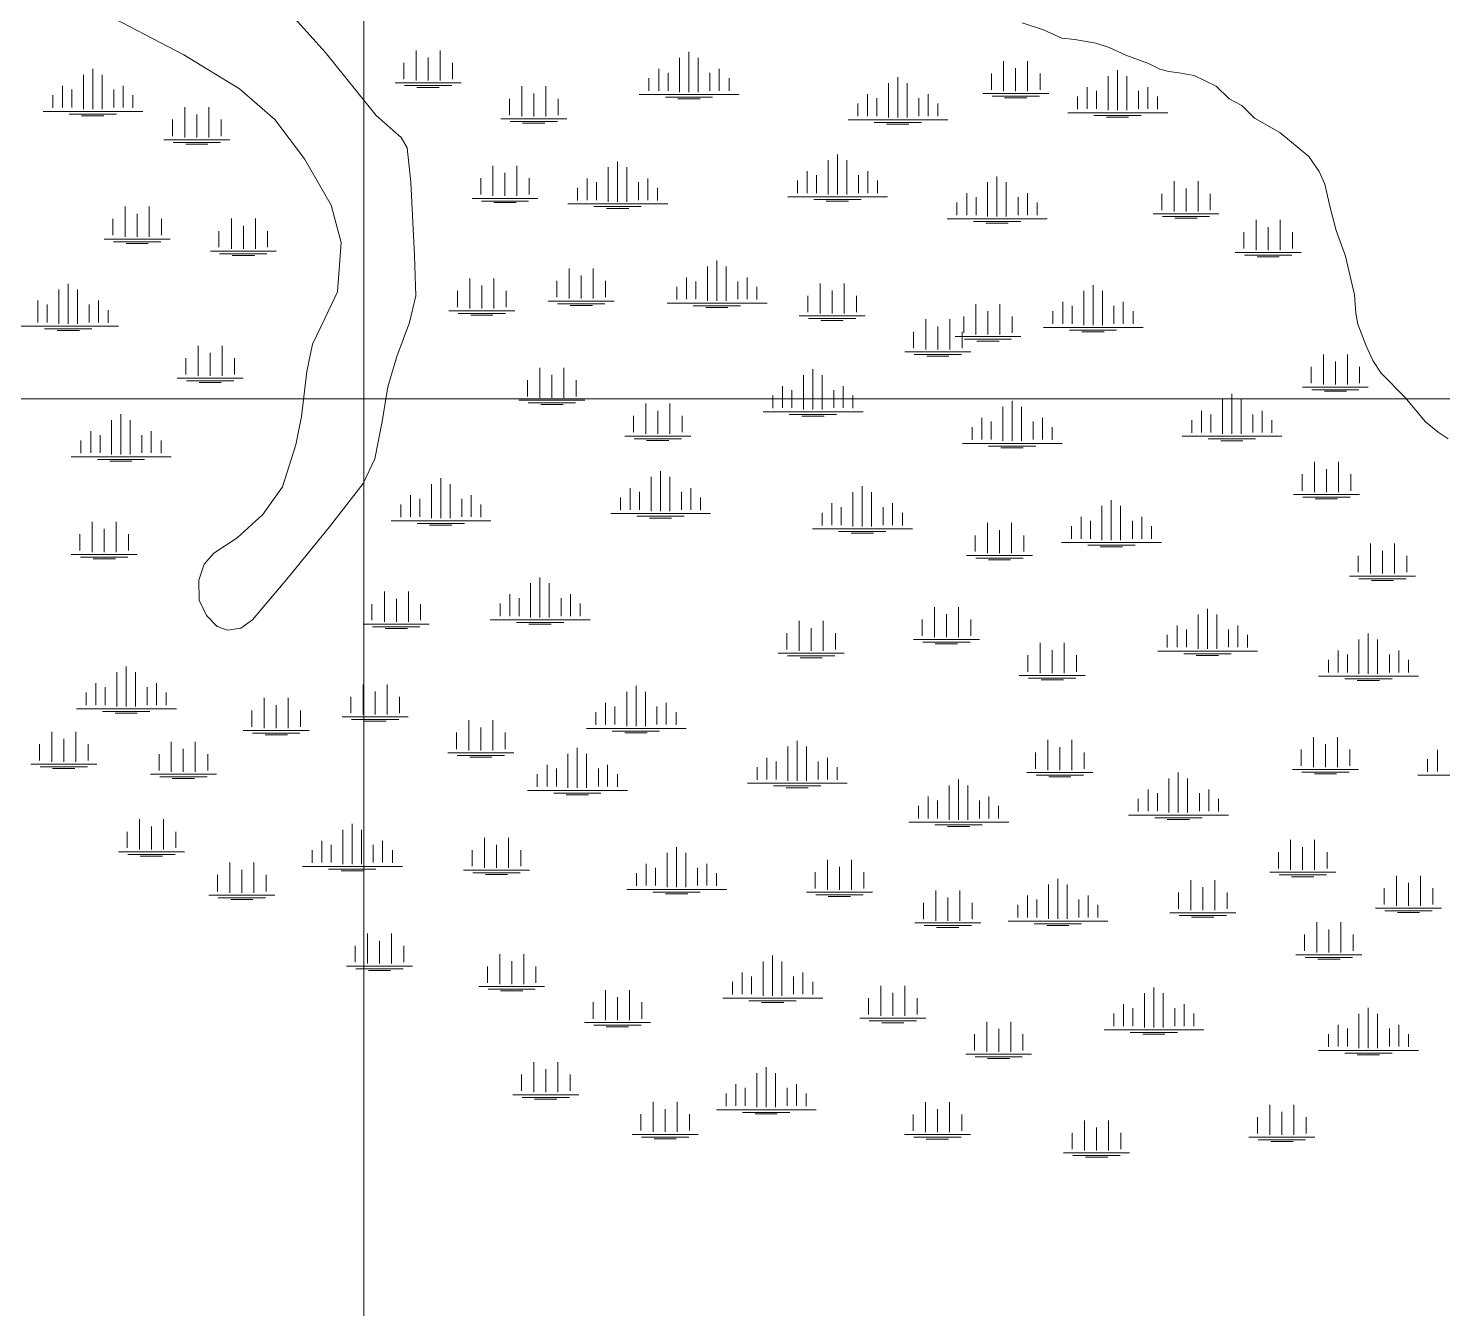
# Model space of a CAD drawing. Header units: metres. Extents: x 405809 to 420020, y 8257398 to 8272141.
# Drawn here: x 410748 to 411810, y 8262318 to 8263278 of the extents above; entities that cross this region are included whole.
import ezdxf

# ---------------------------------------------------------------- set-up
doc = ezdxf.new("R2010")
doc.units = ezdxf.units.M
for name, color, linetype, lineweight in [('BOFEDALES', 112, 'Continuous', 5), ('COORDENADAS', 30, 'Continuous', 5), ('CURVAS SECUNDARIS', 46, 'Continuous', 9), ('PERIMETRO DE LA ISLA', 7, 'Continuous', 18)]:
    doc.layers.add(name, color=color, linetype=linetype, lineweight=lineweight)

msp = doc.modelspace()

# ---------------------------------------------------------------- linework, layer by layer
at = {"layer": 'BOFEDALES'}
for p, q in [((411039.1, 8263238.9), (411039.1, 8263261.5)), ((411048.1, 8263238.9), (411048.1, 8263256.2)), ((411057.1, 8263238.9), (411057.1, 8263261.5)), ((411236.9, 8263230.2), (411236.9, 8263255.9)), ((411243.9, 8263230.2), (411243.9, 8263260.4)), ((411243.9, 8263230.2), (411243.9, 8263255.9)), ((411250.9, 8263230.2), (411250.9, 8263255.9)), ((410796.5, 8263217.5), (410796.5, 8263247.6)), ((411029.8, 8263252.2), (411029.8, 8263240)), ((411066.4, 8263252.2), (411066.4, 8263240)), ((411221.2, 8263247.6), (411221.2, 8263231.3)), ((411228.2, 8263244.8), (411228.2, 8263231.3)), ((411259.7, 8263244.8), (411259.7, 8263231.3)), ((411266.7, 8263247.6), (411266.7, 8263231.3)), ((411470.9, 8263244.3), (411470.9, 8263232)), ((411480.1, 8263230.9), (411480.1, 8263253.5)), ((411489.1, 8263230.9), (411489.1, 8263248.2)), ((411498.1, 8263230.9), (411498.1, 8263253.5)), ((411507.4, 8263244.3), (411507.4, 8263232)), ((411565.6, 8263216.6), (411565.6, 8263246.7)), ((410773.7, 8263234.9), (410773.7, 8263218.6)), ((410789.5, 8263217.5), (410789.5, 8263243.2)), ((410796.5, 8263217.5), (410796.5, 8263243.2)), ((410803.5, 8263217.5), (410803.5, 8263243.2)), ((410819.2, 8263234.9), (410819.2, 8263218.6)), ((411023.3, 8263237.1), (411072.9, 8263237.1)), ((411030.3, 8263235.1), (411065.9, 8263235.1)), ((411039.8, 8263233.8), (411056.4, 8263233.8)), ((411118.5, 8263212), (411118.5, 8263234.6)), ((411136.5, 8263212), (411136.5, 8263234.6)), ((411213.9, 8263240.6), (411213.9, 8263231.1)), ((411274, 8263240.6), (411274, 8263231.1)), ((411393.6, 8263211.3), (411393.6, 8263237)), ((411400.6, 8263211.3), (411400.6, 8263241.4)), ((411400.6, 8263211.3), (411400.6, 8263237)), ((411407.6, 8263211.3), (411407.6, 8263237)), ((411542.8, 8263234), (411542.8, 8263217.7)), ((411558.6, 8263216.6), (411558.6, 8263242.3)), ((411565.6, 8263216.6), (411565.6, 8263242.3)), ((411572.6, 8263216.6), (411572.6, 8263242.3)), ((411588.3, 8263234), (411588.3, 8263217.7)), ((410766.4, 8263227.9), (410766.4, 8263218.4)), ((410780.7, 8263232.1), (410780.7, 8263218.6)), ((410812.2, 8263232.1), (410812.2, 8263218.6)), ((410826.5, 8263227.9), (410826.5, 8263218.4)), ((411109.2, 8263225.3), (411109.2, 8263213)), ((411127.5, 8263212), (411127.5, 8263229.2)), ((411145.7, 8263225.3), (411145.7, 8263213)), ((411206.6, 8263228.4), (411281.6, 8263228.4)), ((411226.2, 8263226.4), (411261.7, 8263226.4)), ((411235.6, 8263225.2), (411252.3, 8263225.2)), ((411377.9, 8263228.7), (411377.9, 8263212.3)), ((411384.9, 8263225.8), (411384.9, 8263212.3)), ((411416.4, 8263225.8), (411416.4, 8263212.3)), ((411423.4, 8263228.7), (411423.4, 8263212.3)), ((411464.4, 8263229.1), (411513.9, 8263229.1)), ((411471.4, 8263227.1), (411506.9, 8263227.1)), ((411480.8, 8263225.9), (411497.5, 8263225.9)), ((411535.5, 8263227), (411535.5, 8263217.5)), ((411549.8, 8263231.1), (411549.8, 8263217.7)), ((411581.3, 8263231.1), (411581.3, 8263217.7)), ((411595.6, 8263227), (411595.6, 8263217.5)), ((410759.2, 8263215.7), (410834.1, 8263215.7)), ((410778.7, 8263213.7), (410814.2, 8263213.7)), ((410788.1, 8263212.5), (410804.8, 8263212.5)), ((410865.6, 8263196.2), (410865.6, 8263218.9)), ((410874.6, 8263196.2), (410874.6, 8263213.5)), ((410883.6, 8263196.2), (410883.6, 8263218.9)), ((411370.6, 8263221.7), (411370.6, 8263212.2)), ((411430.7, 8263221.7), (411430.7, 8263212.2)), ((411528.3, 8263214.8), (411603.2, 8263214.8)), ((411547.8, 8263212.8), (411583.3, 8263212.8)), ((411557.2, 8263211.5), (411573.9, 8263211.5)), ((410856.4, 8263209.6), (410856.4, 8263197.3)), ((410892.9, 8263209.6), (410892.9, 8263197.3)), ((411102.7, 8263210.2), (411152.2, 8263210.2)), ((411109.7, 8263208.2), (411145.2, 8263208.2)), ((411119.1, 8263206.9), (411135.8, 8263206.9)), ((411363.3, 8263209.5), (411438.3, 8263209.5)), ((411382.9, 8263207.5), (411418.4, 8263207.5)), ((411392.3, 8263206.2), (411408.9, 8263206.2)), ((410849.9, 8263194.5), (410899.4, 8263194.5)), ((410856.9, 8263192.5), (410892.4, 8263192.5)), ((410866.3, 8263191.2), (410882.9, 8263191.2)), ((411355.3, 8263153.4), (411355.3, 8263183.5)), ((411096.8, 8263152.3), (411096.8, 8263174.9)), ((411105.8, 8263152.3), (411105.8, 8263169.6)), ((411114.8, 8263152.3), (411114.8, 8263174.9)), ((411183.4, 8263148), (411183.4, 8263173.8)), ((411190.4, 8263148), (411190.4, 8263178.2)), ((411190.4, 8263148), (411190.4, 8263173.8)), ((411197.4, 8263148), (411197.4, 8263173.8)), ((411332.6, 8263170.8), (411332.6, 8263154.4)), ((411348.3, 8263153.4), (411348.3, 8263179.1)), ((411355.3, 8263153.4), (411355.3, 8263179.1)), ((411362.3, 8263153.4), (411362.3, 8263179.1)), ((411378.1, 8263170.8), (411378.1, 8263154.4)), ((411087.6, 8263165.6), (411087.6, 8263153.4)), ((411124.1, 8263165.6), (411124.1, 8263153.4)), ((411160.3, 8263158.5), (411160.3, 8263149)), ((411167.6, 8263165.5), (411167.6, 8263149.1)), ((411174.6, 8263162.6), (411174.6, 8263149.1)), ((411206.1, 8263162.6), (411206.1, 8263149.1)), ((411213.1, 8263165.5), (411213.1, 8263149.1)), ((411220.4, 8263158.5), (411220.4, 8263149)), ((411325.3, 8263163.8), (411325.3, 8263154.3)), ((411339.6, 8263167.9), (411339.6, 8263154.4)), ((411371.1, 8263167.9), (411371.1, 8263154.4)), ((411385.4, 8263163.8), (411385.4, 8263154.3)), ((411468.1, 8263136.9), (411468.1, 8263162.6)), ((411475.1, 8263136.9), (411475.1, 8263167)), ((411475.1, 8263136.9), (411475.1, 8263162.6)), ((411482.1, 8263136.9), (411482.1, 8263162.6)), ((411608, 8263140.7), (411608, 8263163.3)), ((411626, 8263140.7), (411626, 8263163.3)), ((411081.1, 8263150.5), (411130.6, 8263150.5)), ((411088.1, 8263148.5), (411123.6, 8263148.5)), ((411318, 8263151.6), (411392.9, 8263151.6)), ((411337.6, 8263149.6), (411373.1, 8263149.6)), ((411347, 8263148.3), (411363.6, 8263148.3)), ((411452.4, 8263154.3), (411452.4, 8263138)), ((411459.4, 8263151.4), (411459.4, 8263138)), ((411490.9, 8263151.4), (411490.9, 8263138)), ((411497.9, 8263154.3), (411497.9, 8263138)), ((411598.7, 8263154), (411598.7, 8263141.7)), ((411617, 8263140.7), (411617, 8263157.9)), ((411635.2, 8263154), (411635.2, 8263141.7)), ((410820.8, 8263121.7), (410820.8, 8263144.3)), ((410829.8, 8263121.7), (410829.8, 8263139)), ((410838.8, 8263121.7), (410838.8, 8263144.3)), ((411097.5, 8263147.3), (411114.2, 8263147.3)), ((411153.1, 8263146.3), (411228, 8263146.3)), ((411172.6, 8263144.3), (411208.1, 8263144.3)), ((411182, 8263143), (411198.7, 8263143)), ((411445, 8263147.3), (411445, 8263137.8)), ((411505.2, 8263147.3), (411505.2, 8263137.8)), ((411592.2, 8263138.9), (411641.7, 8263138.9)), ((410811.6, 8263135.1), (410811.6, 8263122.8)), ((410848.1, 8263135.1), (410848.1, 8263122.8)), ((410900.5, 8263112.7), (410900.5, 8263135.3)), ((410909.5, 8263112.7), (410909.5, 8263130)), ((410918.5, 8263112.7), (410918.5, 8263135.3)), ((411437.8, 8263135.1), (411512.7, 8263135.1)), ((411457.4, 8263133.1), (411492.9, 8263133.1)), ((411466.8, 8263131.8), (411483.4, 8263131.8)), ((411599.2, 8263136.9), (411634.7, 8263136.9)), ((411608.6, 8263135.6), (411625.3, 8263135.6)), ((411669.6, 8263111.7), (411669.6, 8263134.4)), ((411678.6, 8263111.7), (411678.6, 8263129)), ((411687.6, 8263111.7), (411687.6, 8263134.4)), ((410805.1, 8263119.9), (410854.6, 8263119.9)), ((410812.1, 8263117.9), (410847.6, 8263117.9)), ((410821.5, 8263116.7), (410838.1, 8263116.7)), ((410891.2, 8263126), (410891.2, 8263113.8)), ((410927.7, 8263126), (410927.7, 8263113.8)), ((411660.3, 8263125.1), (411660.3, 8263112.8)), ((411696.8, 8263125.1), (411696.8, 8263112.8)), ((410884.7, 8263110.9), (410934.2, 8263110.9)), ((410891.7, 8263108.9), (410927.2, 8263108.9)), ((410901.2, 8263107.6), (410917.8, 8263107.6)), ((411653.8, 8263110), (411703.3, 8263110)), ((411660.8, 8263108), (411696.3, 8263108)), ((411670.3, 8263106.7), (411686.9, 8263106.7)), ((411154.1, 8263075.3), (411154.1, 8263097.9)), ((411172.1, 8263075.3), (411172.1, 8263097.9)), ((411257.9, 8263073.7), (411257.9, 8263099.4)), ((411264.9, 8263073.7), (411264.9, 8263103.8)), ((411264.9, 8263073.7), (411264.9, 8263099.4)), ((411271.9, 8263073.7), (411271.9, 8263099.4)), ((410778.1, 8263056.3), (410778.1, 8263086.5)), ((411079.4, 8263067.8), (411079.4, 8263090.5)), ((411088.4, 8263067.8), (411088.4, 8263085.1)), ((411097.4, 8263067.8), (411097.4, 8263090.5)), ((411144.8, 8263088.6), (411144.8, 8263076.4)), ((411163.1, 8263075.3), (411163.1, 8263092.6)), ((411181.3, 8263088.6), (411181.3, 8263076.4)), ((411242.1, 8263091.1), (411242.1, 8263074.8)), ((411249.1, 8263088.2), (411249.1, 8263074.8)), ((411280.6, 8263088.2), (411280.6, 8263074.8)), ((411287.6, 8263091.1), (411287.6, 8263074.8)), ((411342.3, 8263064.1), (411342.3, 8263086.7)), ((411360.3, 8263064.1), (411360.3, 8263086.7)), ((411547.2, 8263055.4), (411547.2, 8263085.5)), ((410755.3, 8263073.8), (410755.3, 8263057.4)), ((410771.1, 8263056.3), (410771.1, 8263082.1)), ((410778.1, 8263056.3), (410778.1, 8263082.1)), ((410785.1, 8263056.3), (410785.1, 8263082.1)), ((410800.8, 8263073.8), (410800.8, 8263057.4)), ((411070.2, 8263081.2), (411070.2, 8263068.9)), ((411106.7, 8263081.2), (411106.7, 8263068.9)), ((411138.3, 8263073.5), (411187.8, 8263073.5)), ((411234.8, 8263084.1), (411234.8, 8263074.6)), ((411294.9, 8263084.1), (411294.9, 8263074.6)), ((411333.1, 8263077.4), (411333.1, 8263065.2)), ((411351.3, 8263064.1), (411351.3, 8263081.4)), ((411369.6, 8263077.4), (411369.6, 8263065.2)), ((411540.2, 8263055.4), (411540.2, 8263081.1)), ((411547.2, 8263055.4), (411547.2, 8263081.1)), ((411554.2, 8263055.4), (411554.2, 8263081.1)), ((410762.3, 8263070.9), (410762.3, 8263057.4)), ((410793.8, 8263070.9), (410793.8, 8263057.4)), ((410808.1, 8263066.7), (410808.1, 8263057.2)), ((411063.7, 8263066.1), (411113.2, 8263066.1)), ((411070.7, 8263064.1), (411106.2, 8263064.1)), ((411145.3, 8263071.5), (411180.8, 8263071.5)), ((411154.7, 8263070.2), (411171.4, 8263070.2)), ((411227.6, 8263071.9), (411302.5, 8263071.9)), ((411247.1, 8263069.9), (411282.6, 8263069.9)), ((411256.5, 8263068.6), (411273.2, 8263068.6)), ((411459.3, 8263048.5), (411459.3, 8263071.2)), ((411468.3, 8263048.5), (411468.3, 8263065.8)), ((411477.3, 8263048.5), (411477.3, 8263071.2)), ((411517.1, 8263065.8), (411517.1, 8263056.3)), ((411524.4, 8263072.8), (411524.4, 8263056.5)), ((411531.4, 8263070), (411531.4, 8263056.5)), ((411562.9, 8263070), (411562.9, 8263056.5)), ((411569.9, 8263072.8), (411569.9, 8263056.5)), ((411577.2, 8263065.8), (411577.2, 8263056.3)), ((410740.8, 8263054.6), (410815.7, 8263054.6)), ((410760.3, 8263052.6), (410795.8, 8263052.6)), ((411080.1, 8263062.8), (411096.7, 8263062.8)), ((411326.6, 8263062.3), (411376.1, 8263062.3)), ((411333.6, 8263060.3), (411369.1, 8263060.3)), ((411343, 8263059), (411359.7, 8263059)), ((411421.7, 8263037.1), (411421.7, 8263059.8)), ((411430.7, 8263037.1), (411430.7, 8263054.4)), ((411439.7, 8263037.1), (411439.7, 8263059.8)), ((411450.1, 8263061.9), (411450.1, 8263049.6)), ((411486.6, 8263061.9), (411486.6, 8263049.6)), ((411509.9, 8263053.6), (411584.8, 8263053.6)), ((410769.7, 8263051.3), (410786.4, 8263051.3)), ((411412.5, 8263050.5), (411412.5, 8263038.2)), ((411443.6, 8263046.8), (411493.1, 8263046.8)), ((411449, 8263050.5), (411449, 8263038.2)), ((411450.6, 8263044.8), (411486.1, 8263044.8)), ((411460, 8263043.5), (411476.7, 8263043.5)), ((411529.4, 8263051.6), (411564.9, 8263051.6)), ((411538.8, 8263050.4), (411555.5, 8263050.4)), ((410875.6, 8263017.4), (410875.6, 8263040)), ((410884.6, 8263017.4), (410884.6, 8263034.7)), ((410893.6, 8263017.4), (410893.6, 8263040)), ((411406, 8263035.4), (411455.5, 8263035.4)), ((411413, 8263033.4), (411448.5, 8263033.4)), ((411422.4, 8263032.1), (411439, 8263032.1)), ((411720.1, 8263010.8), (411720.1, 8263033.4)), ((411738.1, 8263010.8), (411738.1, 8263033.4)), ((410866.3, 8263030.7), (410866.3, 8263018.5)), ((410902.8, 8263030.7), (410902.8, 8263018.5)), ((411132.1, 8263000.9), (411132.1, 8263023.5)), ((411150.1, 8263000.9), (411150.1, 8263023.5)), ((411336.9, 8262992.2), (411336.9, 8263022.3)), ((411710.8, 8263024.1), (411710.8, 8263011.9)), ((411729.1, 8263010.8), (411729.1, 8263028.1)), ((411747.3, 8263024.1), (411747.3, 8263011.9)), ((410859.8, 8263015.6), (410909.3, 8263015.6)), ((410866.8, 8263013.6), (410902.3, 8263013.6)), ((410876.2, 8263012.3), (410892.9, 8263012.3)), ((411122.8, 8263014.2), (411122.8, 8263001.9)), ((411141.1, 8263000.9), (411141.1, 8263018.1)), ((411159.3, 8263014.2), (411159.3, 8263001.9)), ((411329.9, 8262992.2), (411329.9, 8263017.9)), ((411336.9, 8262992.2), (411336.9, 8263017.9)), ((411343.9, 8262992.2), (411343.9, 8263017.9)), ((411306.9, 8263002.6), (411306.9, 8262993.1)), ((411314.2, 8263009.6), (411314.2, 8262993.3)), ((411321.2, 8263006.7), (411321.2, 8262993.3)), ((411352.7, 8263006.7), (411352.7, 8262993.3)), ((411359.7, 8263009.6), (411359.7, 8262993.3)), ((411367, 8263002.6), (411367, 8262993.1)), ((411644.4, 8262973.8), (411644.4, 8262999.5)), ((411651.4, 8262973.8), (411651.4, 8263003.9)), ((411651.4, 8262973.8), (411651.4, 8262999.5)), ((411658.4, 8262973.8), (411658.4, 8262999.5)), ((411704.3, 8263009), (411753.8, 8263009)), ((411711.3, 8263007), (411746.8, 8263007)), ((411720.8, 8263005.8), (411737.4, 8263005.8)), ((411116.3, 8262999.1), (411165.8, 8262999.1)), ((411123.3, 8262997.1), (411158.8, 8262997.1)), ((411132.8, 8262995.8), (411149.4, 8262995.8)), ((411211.5, 8262973.9), (411211.5, 8262996.5)), ((411220.5, 8262973.9), (411220.5, 8262991.2)), ((411229.5, 8262973.9), (411229.5, 8262996.5)), ((411299.6, 8262990.4), (411374.6, 8262990.4)), ((411479.5, 8262968.5), (411479.5, 8262994.2)), ((411486.5, 8262968.5), (411486.5, 8262998.6)), ((411486.5, 8262968.5), (411486.5, 8262994.2)), ((411493.5, 8262968.5), (411493.5, 8262994.2)), ((411628.6, 8262991.2), (411628.6, 8262974.9)), ((411674.2, 8262991.2), (411674.2, 8262974.9)), ((410810.6, 8262958.4), (410810.6, 8262984.1)), ((410817.6, 8262958.4), (410817.6, 8262988.5)), ((410817.6, 8262958.4), (410817.6, 8262984.1)), ((410824.6, 8262958.4), (410824.6, 8262984.1)), ((411202.2, 8262987.3), (411202.2, 8262975)), ((411238.7, 8262987.3), (411238.7, 8262975)), ((411319.2, 8262988.4), (411354.7, 8262988.4)), ((411328.6, 8262987.1), (411345.3, 8262987.1)), ((411456.4, 8262978.9), (411456.4, 8262969.4)), ((411463.7, 8262985.9), (411463.7, 8262969.6)), ((411470.7, 8262983), (411470.7, 8262969.6)), ((411502.2, 8262983), (411502.2, 8262969.6)), ((411509.2, 8262985.9), (411509.2, 8262969.6)), ((411516.5, 8262978.9), (411516.5, 8262969.4)), ((411621.3, 8262984.2), (411621.3, 8262974.7)), ((411635.6, 8262988.3), (411635.6, 8262974.9)), ((411667.2, 8262988.3), (411667.2, 8262974.9)), ((411681.5, 8262984.2), (411681.5, 8262974.7)), ((410787.6, 8262968.8), (410787.6, 8262959.3)), ((410794.9, 8262975.8), (410794.9, 8262959.5)), ((410801.9, 8262972.9), (410801.9, 8262959.5)), ((410833.4, 8262972.9), (410833.4, 8262959.5)), ((410840.4, 8262975.8), (410840.4, 8262959.5)), ((410847.7, 8262968.8), (410847.7, 8262959.3)), ((411195.7, 8262972.1), (411245.2, 8262972.1)), ((411202.7, 8262970.1), (411238.2, 8262970.1)), ((411212.1, 8262968.9), (411228.8, 8262968.9)), ((411614.1, 8262972), (411689, 8262972)), ((411633.6, 8262970), (411669.2, 8262970)), ((411643.1, 8262968.7), (411659.7, 8262968.7)), ((411449.1, 8262966.7), (411524.1, 8262966.7)), ((411468.7, 8262964.7), (411504.2, 8262964.7)), ((411478.1, 8262963.4), (411494.8, 8262963.4)), ((410780.3, 8262956.6), (410855.2, 8262956.6)), ((410799.9, 8262954.6), (410835.4, 8262954.6)), ((410809.3, 8262953.3), (410825.9, 8262953.3)), ((411713.3, 8262930.1), (411713.3, 8262952.8)), ((411722.3, 8262930.1), (411722.3, 8262947.4)), ((411731.3, 8262930.1), (411731.3, 8262952.8)), ((411050.6, 8262910.5), (411050.6, 8262936.2)), ((411057.6, 8262910.5), (411057.6, 8262940.6)), ((411057.6, 8262910.5), (411057.6, 8262936.2)), ((411064.6, 8262910.5), (411064.6, 8262936.2)), ((411215.6, 8262915.8), (411215.6, 8262941.5)), ((411222.6, 8262915.8), (411222.6, 8262945.9)), ((411222.6, 8262915.8), (411222.6, 8262941.5)), ((411229.6, 8262915.8), (411229.6, 8262941.5)), ((411704.1, 8262943.5), (411704.1, 8262931.2)), ((411740.6, 8262943.5), (411740.6, 8262931.2)), ((411034.9, 8262927.9), (411034.9, 8262911.6)), ((411041.9, 8262925), (411041.9, 8262911.6)), ((411073.4, 8262925), (411073.4, 8262911.6)), ((411080.4, 8262927.9), (411080.4, 8262911.6)), ((411192.5, 8262926.2), (411192.5, 8262916.7)), ((411199.8, 8262933.2), (411199.8, 8262916.9)), ((411206.8, 8262930.3), (411206.8, 8262916.9)), ((411238.3, 8262930.3), (411238.3, 8262916.9)), ((411245.3, 8262933.2), (411245.3, 8262916.9)), ((411252.6, 8262926.2), (411252.6, 8262916.7)), ((411367, 8262904.3), (411367, 8262930.1)), ((411374, 8262904.3), (411374, 8262934.5)), ((411374, 8262904.3), (411374, 8262930.1)), ((411381, 8262904.3), (411381, 8262930.1)), ((411697.6, 8262928.4), (411747.1, 8262928.4)), ((411704.6, 8262926.4), (411740.1, 8262926.4)), ((411714, 8262925.1), (411730.7, 8262925.1)), ((411027.6, 8262920.9), (411027.6, 8262911.4)), ((411087.7, 8262920.9), (411087.7, 8262911.4)), ((411343.9, 8262914.7), (411343.9, 8262905.2)), ((411351.2, 8262921.8), (411351.2, 8262905.4)), ((411358.2, 8262918.9), (411358.2, 8262905.4)), ((411389.7, 8262918.9), (411389.7, 8262905.4)), ((411396.7, 8262921.8), (411396.7, 8262905.4)), ((411404.1, 8262914.7), (411404.1, 8262905.2)), ((411553.9, 8262894.1), (411553.9, 8262919.8)), ((411560.9, 8262894.1), (411560.9, 8262924.2)), ((411560.9, 8262894.1), (411560.9, 8262919.8)), ((411567.9, 8262894.1), (411567.9, 8262919.8)), ((410796.1, 8262885.2), (410796.1, 8262907.8)), ((410814.1, 8262885.2), (410814.1, 8262907.8)), ((411020.3, 8262908.7), (411095.3, 8262908.7)), ((411039.9, 8262906.7), (411075.4, 8262906.7)), ((411049.3, 8262905.4), (411066, 8262905.4)), ((411185.3, 8262914), (411260.2, 8262914)), ((411204.8, 8262912), (411240.3, 8262912)), ((411214.2, 8262910.7), (411230.9, 8262910.7)), ((411468, 8262884.4), (411468, 8262907)), ((411486, 8262884.4), (411486, 8262907)), ((411530.9, 8262904.5), (411530.9, 8262895)), ((411538.2, 8262911.5), (411538.2, 8262895.2)), ((411545.2, 8262908.6), (411545.2, 8262895.2)), ((411576.7, 8262908.6), (411576.7, 8262895.2)), ((411583.7, 8262911.5), (411583.7, 8262895.2)), ((411591, 8262904.5), (411591, 8262895)), ((410786.8, 8262898.5), (410786.8, 8262886.3)), ((410805.1, 8262885.2), (410805.1, 8262902.5)), ((410823.4, 8262898.5), (410823.4, 8262886.3)), ((411336.7, 8262902.5), (411411.6, 8262902.5)), ((411356.2, 8262900.5), (411391.7, 8262900.5)), ((411365.7, 8262899.3), (411382.3, 8262899.3)), ((411458.7, 8262897.7), (411458.7, 8262885.5)), ((411477, 8262884.4), (411477, 8262901.7)), ((411495.3, 8262897.7), (411495.3, 8262885.5)), ((410780.3, 8262883.4), (410829.9, 8262883.4)), ((411452.2, 8262882.6), (411501.8, 8262882.6)), ((411523.6, 8262892.3), (411598.6, 8262892.3)), ((411543.2, 8262890.3), (411578.7, 8262890.3)), ((411552.6, 8262889.1), (411569.3, 8262889.1)), ((411755.4, 8262869), (411755.4, 8262891.6)), ((411764.4, 8262869), (411764.4, 8262886.2)), ((411773.4, 8262869), (411773.4, 8262891.6)), ((410787.3, 8262881.4), (410822.9, 8262881.4)), ((410796.8, 8262880.1), (410813.4, 8262880.1)), ((411459.2, 8262880.6), (411494.8, 8262880.6)), ((411468.7, 8262879.3), (411485.3, 8262879.3)), ((411746.2, 8262882.3), (411746.2, 8262870)), ((411782.7, 8262882.3), (411782.7, 8262870)), ((411125.1, 8262836.1), (411125.1, 8262861.8)), ((411132.1, 8262836.1), (411132.1, 8262866.2)), ((411132.1, 8262836.1), (411132.1, 8262861.8)), ((411139.1, 8262836.1), (411139.1, 8262861.8)), ((411739.7, 8262867.2), (411789.2, 8262867.2)), ((411746.7, 8262865.2), (411782.2, 8262865.2)), ((411756.1, 8262863.9), (411772.8, 8262863.9)), ((411015.3, 8262832.9), (411015.3, 8262855.5)), ((411033.3, 8262832.9), (411033.3, 8262855.5)), ((411109.4, 8262853.5), (411109.4, 8262837.2)), ((411116.4, 8262850.7), (411116.4, 8262837.2)), ((411147.9, 8262850.7), (411147.9, 8262837.2)), ((411154.9, 8262853.5), (411154.9, 8262837.2)), ((411006, 8262846.2), (411006, 8262834)), ((411024.3, 8262832.9), (411024.3, 8262850.2)), ((411042.5, 8262846.2), (411042.5, 8262834)), ((411102.1, 8262846.5), (411102.1, 8262837)), ((411162.2, 8262846.5), (411162.2, 8262837)), ((411428.2, 8262821.3), (411428.2, 8262843.9)), ((411446.2, 8262821.3), (411446.2, 8262843.9)), ((411633, 8262812.6), (411633, 8262842.7)), ((410999.5, 8262831.1), (411049, 8262831.1)), ((411094.8, 8262834.3), (411169.7, 8262834.3)), ((411114.4, 8262832.3), (411149.9, 8262832.3)), ((411123.8, 8262831.1), (411140.4, 8262831.1)), ((411326.6, 8262811), (411326.6, 8262833.6)), ((411344.6, 8262811), (411344.6, 8262833.6)), ((411418.9, 8262834.6), (411418.9, 8262822.4)), ((411437.2, 8262821.3), (411437.2, 8262838.6)), ((411455.4, 8262834.6), (411455.4, 8262822.4)), ((411610.3, 8262830), (411610.3, 8262813.7)), ((411626, 8262812.6), (411626, 8262838.3)), ((411633, 8262812.6), (411633, 8262838.3)), ((411640, 8262812.6), (411640, 8262838.3)), ((411655.8, 8262830), (411655.8, 8262813.7)), ((411006.5, 8262829.1), (411042, 8262829.1)), ((411015.9, 8262827.8), (411032.6, 8262827.8)), ((411317.3, 8262824.3), (411317.3, 8262812.1)), ((411335.6, 8262811), (411335.6, 8262828.2)), ((411353.9, 8262824.3), (411353.9, 8262812.1)), ((411412.4, 8262819.5), (411461.9, 8262819.5)), ((411602.9, 8262823), (411602.9, 8262813.5)), ((411617.3, 8262827.2), (411617.3, 8262813.7)), ((411648.8, 8262827.2), (411648.8, 8262813.7)), ((411663.1, 8262823), (411663.1, 8262813.5)), ((411746.8, 8262793.8), (411746.8, 8262819.6)), ((411753.8, 8262793.8), (411753.8, 8262824)), ((411753.8, 8262793.8), (411753.8, 8262819.6)), ((411760.8, 8262793.8), (411760.8, 8262819.6)), ((411310.8, 8262809.2), (411360.4, 8262809.2)), ((411419.4, 8262817.5), (411454.9, 8262817.5)), ((411428.8, 8262816.2), (411445.5, 8262816.2)), ((411507.5, 8262794.3), (411507.5, 8262817)), ((411516.5, 8262794.3), (411516.5, 8262811.6)), ((411525.5, 8262794.3), (411525.5, 8262817)), ((411595.7, 8262810.8), (411670.6, 8262810.8)), ((411615.3, 8262808.8), (411650.8, 8262808.8)), ((411731.1, 8262811.3), (411731.1, 8262794.9)), ((411738.1, 8262808.4), (411738.1, 8262794.9)), ((411769.6, 8262808.4), (411769.6, 8262794.9)), ((411776.6, 8262811.3), (411776.6, 8262794.9)), ((410821.6, 8262769.3), (410821.6, 8262799.4)), ((411317.8, 8262807.2), (411353.4, 8262807.2)), ((411327.3, 8262805.9), (411343.9, 8262805.9)), ((411498.3, 8262807.7), (411498.3, 8262795.4)), ((411534.8, 8262807.7), (411534.8, 8262795.4)), ((411624.7, 8262807.6), (411641.3, 8262807.6)), ((411723.8, 8262804.3), (411723.8, 8262794.8)), ((411783.9, 8262804.3), (411783.9, 8262794.8)), ((410814.6, 8262769.3), (410814.6, 8262795)), ((410821.6, 8262769.3), (410821.6, 8262795)), ((410828.6, 8262769.3), (410828.6, 8262795)), ((411491.8, 8262792.6), (411541.3, 8262792.6)), ((411498.8, 8262790.6), (411534.3, 8262790.6)), ((411508.2, 8262789.3), (411524.9, 8262789.3)), ((411716.5, 8262792.1), (411791.5, 8262792.1)), ((411736.1, 8262790.1), (411771.6, 8262790.1)), ((411745.5, 8262788.8), (411762.2, 8262788.8)), ((410791.5, 8262779.7), (410791.5, 8262770.2)), ((410798.8, 8262786.7), (410798.8, 8262770.4)), ((410805.8, 8262783.8), (410805.8, 8262770.4)), ((410837.3, 8262783.8), (410837.3, 8262770.4)), ((410844.3, 8262786.7), (410844.3, 8262770.4)), ((410851.6, 8262779.7), (410851.6, 8262770.2)), ((410990.1, 8262776.6), (410990.1, 8262764.4)), ((410999.3, 8262763.3), (410999.3, 8262785.9)), ((411008.3, 8262763.3), (411008.3, 8262780.6)), ((411017.3, 8262763.3), (411017.3, 8262785.9)), ((411026.6, 8262776.6), (411026.6, 8262764.4)), ((411197.2, 8262754.6), (411197.2, 8262780.3)), ((411204.2, 8262754.6), (411204.2, 8262784.8)), ((411204.2, 8262754.6), (411204.2, 8262780.3)), ((411211.2, 8262754.6), (411211.2, 8262780.3)), ((410784.3, 8262767.5), (410859.2, 8262767.5)), ((410915.9, 8262766.4), (410915.9, 8262754.1)), ((410925.1, 8262753), (410925.1, 8262775.7)), ((410934.1, 8262753), (410934.1, 8262770.3)), ((410943.1, 8262753), (410943.1, 8262775.7)), ((410952.4, 8262766.4), (410952.4, 8262754.1)), ((411181.4, 8262772), (411181.4, 8262755.7)), ((411188.4, 8262769.2), (411188.4, 8262755.7)), ((411219.9, 8262769.2), (411219.9, 8262755.7)), ((411226.9, 8262772), (411226.9, 8262755.7)), ((410803.8, 8262765.5), (410839.3, 8262765.5)), ((410813.2, 8262764.2), (410829.9, 8262764.2)), ((410983.6, 8262761.5), (411033.1, 8262761.5)), ((410990.6, 8262759.5), (411026.1, 8262759.5)), ((411000, 8262758.2), (411016.7, 8262758.2)), ((411078.7, 8262736.4), (411078.7, 8262759)), ((411096.7, 8262736.4), (411096.7, 8262759)), ((411174.1, 8262765), (411174.1, 8262755.5)), ((411234.2, 8262765), (411234.2, 8262755.5)), ((410765.7, 8262727.8), (410765.7, 8262750.4)), ((410774.7, 8262727.8), (410774.7, 8262745.1)), ((410783.7, 8262727.8), (410783.7, 8262750.4)), ((410909.4, 8262751.3), (410958.9, 8262751.3)), ((410916.4, 8262749.3), (410951.9, 8262749.3)), ((410925.8, 8262748), (410942.5, 8262748)), ((411069.5, 8262749.7), (411069.5, 8262737.4)), ((411087.7, 8262736.4), (411087.7, 8262753.6)), ((411106, 8262749.7), (411106, 8262737.4)), ((411166.9, 8262752.8), (411241.8, 8262752.8)), ((411186.4, 8262750.8), (411221.9, 8262750.8)), ((411195.9, 8262749.6), (411212.5, 8262749.6)), ((411712.7, 8262723.8), (411712.7, 8262746.4)), ((411730.7, 8262723.8), (411730.7, 8262746.4)), ((410756.4, 8262741.1), (410756.4, 8262728.9)), ((410792.9, 8262741.1), (410792.9, 8262728.9)), ((410855.4, 8262720.3), (410855.4, 8262742.9)), ((410864.4, 8262720.3), (410864.4, 8262737.5)), ((410873.4, 8262720.3), (410873.4, 8262742.9)), ((411063, 8262734.6), (411112.5, 8262734.6)), ((411153.1, 8262708.2), (411153.1, 8262733.9)), ((411160.1, 8262708.2), (411160.1, 8262738.3)), ((411160.1, 8262708.2), (411160.1, 8262733.9)), ((411167.1, 8262708.2), (411167.1, 8262733.9)), ((411318.1, 8262713.5), (411318.1, 8262739.2)), ((411325.1, 8262713.5), (411325.1, 8262743.6)), ((411325.1, 8262713.5), (411325.1, 8262739.2)), ((411332.1, 8262713.5), (411332.1, 8262739.2)), ((411504, 8262734.9), (411504, 8262722.6)), ((411513.3, 8262721.5), (411513.3, 8262744.2)), ((411522.3, 8262721.5), (411522.3, 8262738.8)), ((411531.3, 8262721.5), (411531.3, 8262744.2)), ((411540.6, 8262734.9), (411540.6, 8262722.6)), ((411703.4, 8262737.1), (411703.4, 8262724.9)), ((411721.7, 8262723.8), (411721.7, 8262741.1)), ((411739.9, 8262737.1), (411739.9, 8262724.9)), ((411805.6, 8262736.9), (411805.6, 8262720.6)), ((410749.9, 8262726), (410799.4, 8262726)), ((410756.9, 8262724), (410792.4, 8262724)), ((410846.2, 8262733.6), (410846.2, 8262721.4)), ((410882.7, 8262733.6), (410882.7, 8262721.4)), ((411070, 8262732.6), (411105.5, 8262732.6)), ((411079.4, 8262731.3), (411096, 8262731.3)), ((411137.4, 8262725.6), (411137.4, 8262709.2)), ((411182.9, 8262725.6), (411182.9, 8262709.2)), ((411295, 8262723.9), (411295, 8262714.4)), ((411302.3, 8262730.9), (411302.3, 8262714.6)), ((411309.3, 8262728), (411309.3, 8262714.6)), ((411340.9, 8262728), (411340.9, 8262714.6)), ((411347.9, 8262730.9), (411347.9, 8262714.6)), ((411355.2, 8262723.9), (411355.2, 8262714.4)), ((411798.3, 8262729.9), (411798.3, 8262720.4)), ((410766.3, 8262722.7), (410783, 8262722.7)), ((410839.7, 8262718.5), (410889.2, 8262718.5)), ((410846.7, 8262716.5), (410882.2, 8262716.5)), ((410856.1, 8262715.2), (410872.8, 8262715.2)), ((411130.1, 8262718.6), (411130.1, 8262709.1)), ((411144.4, 8262722.7), (411144.4, 8262709.2)), ((411175.9, 8262722.7), (411175.9, 8262709.2)), ((411190.2, 8262718.6), (411190.2, 8262709.1)), ((411446.3, 8262684.3), (411446.3, 8262714.5)), ((411497.5, 8262719.8), (411547.1, 8262719.8)), ((411504.5, 8262717.8), (411540.1, 8262717.8)), ((411514, 8262716.5), (411530.6, 8262716.5)), ((411604.2, 8262689.7), (411604.2, 8262715.4)), ((411611.2, 8262689.7), (411611.2, 8262719.8)), ((411611.2, 8262689.7), (411611.2, 8262715.4)), ((411618.2, 8262689.7), (411618.2, 8262715.4)), ((411696.9, 8262722), (411746.4, 8262722)), ((411703.9, 8262720), (411739.4, 8262720)), ((411713.3, 8262718.8), (411730, 8262718.8)), ((411791, 8262717.7), (411866, 8262717.7)), ((411122.8, 8262706.4), (411197.8, 8262706.4)), ((411142.4, 8262704.4), (411177.9, 8262704.4)), ((411151.8, 8262703.1), (411168.5, 8262703.1)), ((411287.8, 8262711.7), (411362.7, 8262711.7)), ((411307.3, 8262709.7), (411342.9, 8262709.7)), ((411316.8, 8262708.4), (411333.4, 8262708.4)), ((411439.3, 8262684.3), (411439.3, 8262710.1)), ((411446.3, 8262684.3), (411446.3, 8262710.1)), ((411453.3, 8262684.3), (411453.3, 8262710.1)), ((411588.5, 8262707.1), (411588.5, 8262690.7)), ((411595.5, 8262704.2), (411595.5, 8262690.7)), ((411627, 8262704.2), (411627, 8262690.7)), ((411634, 8262707.1), (411634, 8262690.7)), ((411416.2, 8262694.8), (411416.2, 8262685.3)), ((411423.5, 8262701.8), (411423.5, 8262685.4)), ((411430.5, 8262698.9), (411430.5, 8262685.4)), ((411462, 8262698.9), (411462, 8262685.4)), ((411469, 8262701.8), (411469, 8262685.4)), ((411476.3, 8262694.8), (411476.3, 8262685.3)), ((411581.1, 8262700.1), (411581.1, 8262690.6)), ((411641.3, 8262700.1), (411641.3, 8262690.6)), ((410831.5, 8262662.1), (410831.5, 8262684.7)), ((410849.5, 8262662.1), (410849.5, 8262684.7)), ((410991.2, 8262651.1), (410991.2, 8262681.2)), ((411409, 8262682.6), (411483.9, 8262682.6)), ((411573.9, 8262687.9), (411648.8, 8262687.9)), ((411593.5, 8262685.9), (411629, 8262685.9)), ((411602.9, 8262684.6), (411619.5, 8262684.6)), ((410822.2, 8262675.4), (410822.2, 8262663.2)), ((410840.5, 8262662.1), (410840.5, 8262679.3)), ((410858.7, 8262675.4), (410858.7, 8262663.2)), ((410984.2, 8262651.1), (410984.2, 8262676.8)), ((410991.2, 8262651.1), (410991.2, 8262676.8)), ((410998.2, 8262651.1), (410998.2, 8262676.8)), ((411090.5, 8262648.3), (411090.5, 8262670.9)), ((411108.5, 8262648.3), (411108.5, 8262670.9)), ((411428.5, 8262680.6), (411464, 8262680.6)), ((411437.9, 8262679.3), (411454.6, 8262679.3)), ((410815.7, 8262660.3), (410865.2, 8262660.3)), ((410961.2, 8262661.5), (410961.2, 8262652)), ((410968.5, 8262668.5), (410968.5, 8262652.2)), ((410975.5, 8262665.6), (410975.5, 8262652.2)), ((411007, 8262665.6), (411007, 8262652.2)), ((411014, 8262668.5), (411014, 8262652.2)), ((411021.3, 8262661.5), (411021.3, 8262652)), ((411081.2, 8262661.6), (411081.2, 8262649.4)), ((411099.5, 8262648.3), (411099.5, 8262665.6)), ((411117.7, 8262661.6), (411117.7, 8262649.4)), ((411227.6, 8262633.8), (411227.6, 8262659.5)), ((411234.6, 8262633.8), (411234.6, 8262663.9)), ((411234.6, 8262633.8), (411234.6, 8262659.5)), ((411241.6, 8262633.8), (411241.6, 8262659.5)), ((411686.3, 8262660), (411686.3, 8262647.7)), ((411695.5, 8262646.7), (411695.5, 8262669.3)), ((411704.5, 8262646.7), (411704.5, 8262663.9)), ((411713.5, 8262646.7), (411713.5, 8262669.3)), ((411722.8, 8262660), (411722.8, 8262647.7)), ((410822.7, 8262658.3), (410858.2, 8262658.3)), ((410832.1, 8262657), (410848.8, 8262657)), ((410899.3, 8262629.5), (410899.3, 8262652.2)), ((410917.3, 8262629.5), (410917.3, 8262652.2)), ((410953.9, 8262649.3), (411028.9, 8262649.3)), ((411211.9, 8262651.2), (411211.9, 8262634.9)), ((411257.4, 8262651.2), (411257.4, 8262634.9)), ((411347.8, 8262631.7), (411347.8, 8262654.4)), ((411356.8, 8262631.7), (411356.8, 8262649)), ((411365.8, 8262631.7), (411365.8, 8262654.4)), ((410890.1, 8262642.9), (410890.1, 8262630.6)), ((410908.3, 8262629.5), (410908.3, 8262646.8)), ((410926.6, 8262642.9), (410926.6, 8262630.6)), ((410973.5, 8262647.3), (411009, 8262647.3)), ((410982.9, 8262646.1), (410999.6, 8262646.1)), ((411074.7, 8262646.5), (411124.2, 8262646.5)), ((411081.7, 8262644.5), (411117.2, 8262644.5)), ((411091.1, 8262643.3), (411107.8, 8262643.3)), ((411204.6, 8262644.2), (411204.6, 8262634.7)), ((411218.9, 8262648.3), (411218.9, 8262634.9)), ((411250.4, 8262648.3), (411250.4, 8262634.9)), ((411264.7, 8262644.2), (411264.7, 8262634.7)), ((411338.6, 8262645.1), (411338.6, 8262632.8)), ((411375.1, 8262645.1), (411375.1, 8262632.8)), ((411520.8, 8262610), (411520.8, 8262640.1)), ((411620.6, 8262616.4), (411620.6, 8262639)), ((411638.6, 8262616.4), (411638.6, 8262639)), ((411679.8, 8262644.9), (411729.3, 8262644.9)), ((411686.8, 8262642.9), (411722.3, 8262642.9)), ((411696.2, 8262641.6), (411712.9, 8262641.6)), ((411774.9, 8262619.7), (411774.9, 8262642.3)), ((411792.9, 8262619.7), (411792.9, 8262642.3)), ((410883.6, 8262627.8), (410933.1, 8262627.8)), ((411197.3, 8262632), (411272.3, 8262632)), ((411216.9, 8262630), (411252.4, 8262630)), ((411226.3, 8262628.7), (411243, 8262628.7)), ((411332.1, 8262630), (411381.6, 8262630)), ((411339.1, 8262628), (411374.6, 8262628)), ((411429.1, 8262608.6), (411429.1, 8262631.3)), ((411447.1, 8262608.6), (411447.1, 8262631.3)), ((411513.8, 8262610), (411513.8, 8262635.7)), ((411520.8, 8262610), (411520.8, 8262635.7)), ((411527.8, 8262610), (411527.8, 8262635.7)), ((411611.3, 8262629.7), (411611.3, 8262617.5)), ((411629.6, 8262616.4), (411629.6, 8262633.7)), ((411647.8, 8262629.7), (411647.8, 8262617.5)), ((411765.7, 8262633.1), (411765.7, 8262620.8)), ((411783.9, 8262619.7), (411783.9, 8262637)), ((411802.2, 8262633.1), (411802.2, 8262620.8)), ((410890.6, 8262625.8), (410926.1, 8262625.8)), ((410900, 8262624.5), (410916.6, 8262624.5)), ((411348.5, 8262626.7), (411365.2, 8262626.7)), ((411419.9, 8262622), (411419.9, 8262609.7)), ((411438.1, 8262608.6), (411438.1, 8262625.9)), ((411456.4, 8262622), (411456.4, 8262609.7)), ((411490.7, 8262620.4), (411490.7, 8262610.9)), ((411498, 8262627.4), (411498, 8262611.1)), ((411505, 8262624.5), (411505, 8262611.1)), ((411536.5, 8262624.5), (411536.5, 8262611.1)), ((411543.5, 8262627.4), (411543.5, 8262611.1)), ((411550.8, 8262620.4), (411550.8, 8262610.9)), ((411759.2, 8262617.9), (411808.7, 8262617.9)), ((411413.4, 8262606.9), (411462.9, 8262606.9)), ((411483.4, 8262608.2), (411558.4, 8262608.2)), ((411604.8, 8262614.6), (411654.3, 8262614.6)), ((411611.8, 8262612.6), (411647.3, 8262612.6)), ((411621.2, 8262611.3), (411637.9, 8262611.3)), ((411715.2, 8262584.8), (411715.2, 8262607.5)), ((411733.2, 8262584.8), (411733.2, 8262607.5)), ((411766.2, 8262615.9), (411801.7, 8262615.9)), ((411775.6, 8262614.7), (411792.3, 8262614.7)), ((411002.7, 8262576.4), (411002.7, 8262599)), ((411020.7, 8262576.4), (411020.7, 8262599)), ((411420.4, 8262604.9), (411455.9, 8262604.9)), ((411429.8, 8262603.6), (411446.4, 8262603.6)), ((411503, 8262606.2), (411538.5, 8262606.2)), ((411512.4, 8262604.9), (411529.1, 8262604.9)), ((411706, 8262598.2), (411706, 8262585.9)), ((411724.2, 8262584.8), (411724.2, 8262602.1)), ((411742.5, 8262598.2), (411742.5, 8262585.9)), ((410993.5, 8262589.7), (410993.5, 8262577.4)), ((411011.7, 8262576.4), (411011.7, 8262593.6)), ((411030, 8262589.7), (411030, 8262577.4)), ((410987, 8262574.6), (411036.5, 8262574.6)), ((411101.9, 8262561), (411101.9, 8262583.6)), ((411110.9, 8262561), (411110.9, 8262578.2)), ((411119.9, 8262561), (411119.9, 8262583.6)), ((411299.7, 8262552.3), (411299.7, 8262578)), ((411306.7, 8262552.3), (411306.7, 8262582.4)), ((411306.7, 8262552.3), (411306.7, 8262578)), ((411313.7, 8262552.3), (411313.7, 8262578)), ((411699.5, 8262583.1), (411749, 8262583.1)), ((411706.5, 8262581.1), (411742, 8262581.1)), ((411715.9, 8262579.8), (411732.6, 8262579.8)), ((410994, 8262572.6), (411029.5, 8262572.6)), ((411003.4, 8262571.3), (411020, 8262571.3)), ((411092.6, 8262574.3), (411092.6, 8262562.1)), ((411129.1, 8262574.3), (411129.1, 8262562.1)), ((411283.9, 8262569.7), (411283.9, 8262553.4)), ((411290.9, 8262566.8), (411290.9, 8262553.4)), ((411322.5, 8262566.8), (411322.5, 8262553.4)), ((411329.5, 8262569.7), (411329.5, 8262553.4)), ((411086.1, 8262559.2), (411135.6, 8262559.2)), ((411093.1, 8262557.2), (411128.6, 8262557.2)), ((411102.5, 8262555.9), (411119.2, 8262555.9)), ((411181.2, 8262534), (411181.2, 8262556.6)), ((411199.2, 8262534), (411199.2, 8262556.6)), ((411276.6, 8262562.7), (411276.6, 8262553.2)), ((411336.8, 8262562.7), (411336.8, 8262553.2)), ((411388, 8262537.2), (411388, 8262559.8)), ((411397, 8262537.2), (411397, 8262554.4)), ((411406, 8262537.2), (411406, 8262559.8)), ((411585.8, 8262528.5), (411585.8, 8262554.2)), ((411592.8, 8262528.5), (411592.8, 8262558.6)), ((411592.8, 8262528.5), (411592.8, 8262554.2)), ((411599.8, 8262528.5), (411599.8, 8262554.2)), ((411172, 8262547.4), (411172, 8262535.1)), ((411190.2, 8262534), (411190.2, 8262551.3)), ((411208.5, 8262547.4), (411208.5, 8262535.1)), ((411269.4, 8262550.5), (411344.3, 8262550.5)), ((411288.9, 8262548.5), (411324.5, 8262548.5)), ((411298.4, 8262547.2), (411315, 8262547.2)), ((411378.7, 8262550.5), (411378.7, 8262538.2)), ((411415.2, 8262550.5), (411415.2, 8262538.2)), ((411570.1, 8262545.9), (411570.1, 8262529.6)), ((411577.1, 8262543), (411577.1, 8262529.6)), ((411608.6, 8262543), (411608.6, 8262529.6)), ((411615.6, 8262545.9), (411615.6, 8262529.6)), ((411753.8, 8262513.1), (411753.8, 8262543.2)), ((411165.5, 8262532.2), (411215, 8262532.2)), ((411372.2, 8262535.4), (411421.7, 8262535.4)), ((411379.2, 8262533.4), (411414.7, 8262533.4)), ((411388.6, 8262532.1), (411405.3, 8262532.1)), ((411467.4, 8262510.2), (411467.4, 8262532.8)), ((411485.4, 8262510.2), (411485.4, 8262532.8)), ((411562.8, 8262538.9), (411562.8, 8262529.4)), ((411622.9, 8262538.9), (411622.9, 8262529.4)), ((411746.8, 8262513.1), (411746.8, 8262538.8)), ((411753.8, 8262513.1), (411753.8, 8262538.8)), ((411760.8, 8262513.1), (411760.8, 8262538.8)), ((411172.5, 8262530.2), (411208, 8262530.2)), ((411181.9, 8262529), (411198.6, 8262529)), ((411458.1, 8262523.6), (411458.1, 8262511.3)), ((411476.4, 8262510.2), (411476.4, 8262527.5)), ((411494.6, 8262523.6), (411494.6, 8262511.3)), ((411555.5, 8262526.7), (411630.4, 8262526.7)), ((411575.1, 8262524.7), (411610.6, 8262524.7)), ((411584.5, 8262523.4), (411601.1, 8262523.4)), ((411723.8, 8262523.5), (411723.8, 8262514)), ((411731.1, 8262530.5), (411731.1, 8262514.2)), ((411738.1, 8262527.7), (411738.1, 8262514.2)), ((411769.6, 8262527.7), (411769.6, 8262514.2)), ((411776.6, 8262530.5), (411776.6, 8262514.2)), ((411783.9, 8262523.5), (411783.9, 8262514)), ((411716.5, 8262511.3), (411791.5, 8262511.3)), ((411127.5, 8262479.9), (411127.5, 8262502.5)), ((411145.5, 8262479.9), (411145.5, 8262502.5)), ((411451.6, 8262508.4), (411501.1, 8262508.4)), ((411458.6, 8262506.4), (411494.1, 8262506.4)), ((411468, 8262505.2), (411484.7, 8262505.2)), ((411736.1, 8262509.3), (411771.6, 8262509.3)), ((411745.5, 8262508.1), (411762.2, 8262508.1)), ((411118.2, 8262493.2), (411118.2, 8262481)), ((411136.5, 8262479.9), (411136.5, 8262497.2)), ((411154.7, 8262493.2), (411154.7, 8262481)), ((411294.9, 8262468.6), (411294.9, 8262494.3)), ((411301.9, 8262468.6), (411301.9, 8262498.8)), ((411301.9, 8262468.6), (411301.9, 8262494.3)), ((411308.9, 8262468.6), (411308.9, 8262494.3)), ((411271.8, 8262479), (411271.8, 8262469.5)), ((411279.1, 8262486), (411279.1, 8262469.7)), ((411286.1, 8262483.2), (411286.1, 8262469.7)), ((411317.6, 8262483.2), (411317.6, 8262469.7)), ((411324.6, 8262486), (411324.6, 8262469.7)), ((411331.9, 8262479), (411331.9, 8262469.5)), ((411111.7, 8262478.1), (411161.2, 8262478.1)), ((411118.7, 8262476.1), (411154.2, 8262476.1)), ((411128.1, 8262474.8), (411144.8, 8262474.8)), ((411217, 8262450.1), (411217, 8262472.7)), ((411235, 8262450.1), (411235, 8262472.7)), ((411421.4, 8262449.9), (411421.4, 8262472.5)), ((411439.4, 8262449.9), (411439.4, 8262472.5)), ((411680, 8262447.9), (411680, 8262470.5)), ((411698, 8262447.9), (411698, 8262470.5)), ((411207.8, 8262463.4), (411207.8, 8262451.1)), ((411226, 8262450.1), (411226, 8262467.3)), ((411244.3, 8262463.4), (411244.3, 8262451.1)), ((411264.6, 8262466.8), (411339.5, 8262466.8)), ((411284.1, 8262464.8), (411319.6, 8262464.8)), ((411293.6, 8262463.6), (411310.2, 8262463.6)), ((411412.1, 8262463.2), (411412.1, 8262451)), ((411430.4, 8262449.9), (411430.4, 8262467.2)), ((411448.6, 8262463.2), (411448.6, 8262451)), ((411540.9, 8262436.2), (411540.9, 8262458.8)), ((411558.9, 8262436.2), (411558.9, 8262458.8)), ((411670.7, 8262461.3), (411670.7, 8262449)), ((411689, 8262447.9), (411689, 8262465.2)), ((411707.2, 8262461.3), (411707.2, 8262449)), ((411201.3, 8262448.3), (411250.8, 8262448.3)), ((411405.6, 8262448.1), (411455.1, 8262448.1)), ((411531.6, 8262449.5), (411531.6, 8262437.3)), ((411549.9, 8262436.2), (411549.9, 8262453.5)), ((411568.1, 8262449.5), (411568.1, 8262437.3)), ((411208.3, 8262446.3), (411243.8, 8262446.3)), ((411217.7, 8262445), (411234.4, 8262445)), ((411412.6, 8262446.1), (411448.1, 8262446.1)), ((411422, 8262444.8), (411438.7, 8262444.8)), ((411664.2, 8262446.1), (411713.7, 8262446.1)), ((411671.2, 8262444.1), (411706.7, 8262444.1)), ((411680.6, 8262442.9), (411697.3, 8262442.9)), ((411525.1, 8262434.4), (411574.6, 8262434.4)), ((411532.1, 8262432.4), (411567.6, 8262432.4)), ((411541.5, 8262431.1), (411558.2, 8262431.1))]:
    msp.add_line(p, q, dxfattribs=at)
at = {"layer": 'COORDENADAS'}
for p, q in [((411000, 8271350), (411000, 8257550)), ((406200, 8263000), (419600, 8263000))]:
    msp.add_line(p, q, dxfattribs=at)
at = {"layer": 'CURVAS SECUNDARIS'}
msp.add_lwpolyline([(410941.2, 8263293.1), (410971, 8263260.1), (411009.1, 8263212.8), (411027.9, 8263196.2), (411032.5, 8263188.4), (411035.3, 8263162.6), (411038, 8263107.5), (411038.9, 8263077.3), (411034.3, 8263057.4), (411024.7, 8263031.8), (411017.8, 8263009.2), (411013.6, 8262983.1), (411008.1, 8262955), (410999.4, 8262936.6), (410974.1, 8262904), (410943.4, 8262866.4), (410916.3, 8262834.4), (410907.6, 8262828), (410897.5, 8262826.6), (410889.7, 8262829.3), (410881.9, 8262837.6), (410876.4, 8262849), (410876, 8262864.1), (410880.1, 8262876.1), (410887.4, 8262884.4), (410904.8, 8262895.9), (410924.1, 8262913.3), (410938.8, 8262934), (410948.9, 8262965.6), (410953.1, 8262986.8), (410957.2, 8263020.7), (410961.3, 8263041.1), (410971, 8263060.8), (410980.1, 8263080.5), (410982.9, 8263117.3), (410975.5, 8263145.3), (410955.3, 8263180.3), (410933.2, 8263209.6), (410906.6, 8263232.6), (410864.8, 8263258.3), (410812.4, 8263285.4)], dxfattribs=at)
at = {"layer": 'PERIMETRO DE LA ISLA'}
msp.add_lwpolyline([(411813.7, 8262970.2), (411806.3, 8262975.1), (411796.6, 8262982.9), (411781.1, 8263001.3), (411763.4, 8263019.4), (411757.2, 8263028.9), (411752.1, 8263039.8), (411745.9, 8263056.1), (411744.5, 8263064.3), (411743.4, 8263078.2), (411736.7, 8263107.1), (411729.6, 8263126.5), (411725.1, 8263143.6), (411721.2, 8263161.2), (411716.9, 8263170.7), (411709.1, 8263181.9), (411687.4, 8263200), (411668.3, 8263210.8), (411658.8, 8263220.3), (411649.3, 8263225.1), (411639.7, 8263234.6), (411623, 8263242.6), (411611.6, 8263244.7), (411604, 8263245.6), (411597.3, 8263247.4), (411588.8, 8263251.8), (411571.7, 8263258), (411559.2, 8263263.6), (411549.2, 8263267), (411533.6, 8263269.6), (411523.7, 8263270.7), (411510.1, 8263276.9), (411493.9, 8263282.3)], dxfattribs=at)

doc.saveas('drawing.dxf')
